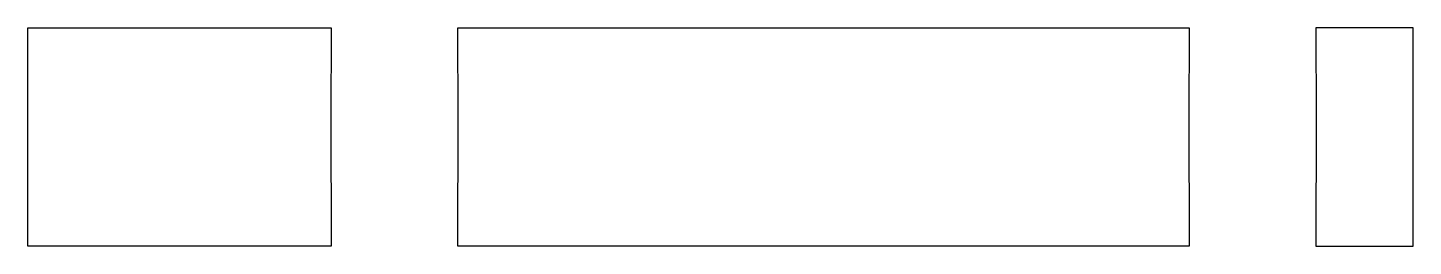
# Model space of a CAD drawing. Header units: metres. Extents: x -18.5 to 13.8, y -1.1 to 46.5.
# Drawn here: x -18.55 to 13.75, y -1.1 to 4 of the extents above.
import ezdxf

# ---------------------------------------------------------------- set-up
doc = ezdxf.new("R2010")
doc.units = ezdxf.units.M

msp = doc.modelspace()

# ---------------------------------------------------------------- linework, layer by layer
for p, q in [((-18.55, 3.853), (-18.55, 4)), ((-18.55, 4), (-13.475, 4)), ((-13.475, 4), (-12.572, 4)), ((-12.572, 4), (-11.478, 4)), ((-11.478, 4), (-11.483, 1.865)), ((-8.517, 1.865), (-8.522, 4)), ((-8.522, 4), (-4.976, 4)), ((-4.976, 4), (8.522, 4)), ((8.522, 4), (8.517, 1.865)), ((11.841, 4), (11.478, 4)), ((11.478, 4), (11.483, 1.865)), ((12.095, 4), (11.841, 4)), ((13.75, 4), (12.095, 4)), ((13.75, 2.497), (13.75, 4)), ((-18.55, 2.497), (-18.55, 3.853)), ((-18.55, -0.35), (-18.55, 2.497)), ((13.75, -1.1), (13.75, 2.497)), ((-11.483, 1.865), (-11.476, -1.1)), ((-8.524, -1.1), (-8.517, 1.865)), ((-8.517, 1.865), (-8.517, 1.865)), ((8.517, 1.865), (8.524, -1.1)), ((11.483, 1.865), (11.476, -1.1)), ((-18.55, -0.431), (-18.55, -0.35)), ((-18.55, -0.492), (-18.55, -0.431)), ((-18.55, -0.529), (-18.55, -0.492)), ((-18.55, -0.879), (-18.55, -0.529)), ((-18.55, -0.901), (-18.55, -0.879)), ((-18.55, -1.1), (-18.55, -0.901)), ((-18.268, -1.1), (-18.55, -1.1)), ((-17.638, -1.1), (-18.268, -1.1)), ((-11.545, -1.1), (-17.638, -1.1)), ((-11.476, -1.1), (-11.545, -1.1)), ((-11.476, -1.1), (-11.476, -1.1)), ((3.48, -1.1), (-8.524, -1.1)), ((8.524, -1.1), (3.48, -1.1)), ((11.476, -1.1), (11.57, -1.1)), ((11.57, -1.1), (13.75, -1.1)), ((13.75, -1.1), (13.75, -1.1))]:
    msp.add_line(p, q)

doc.saveas('drawing.dxf')
